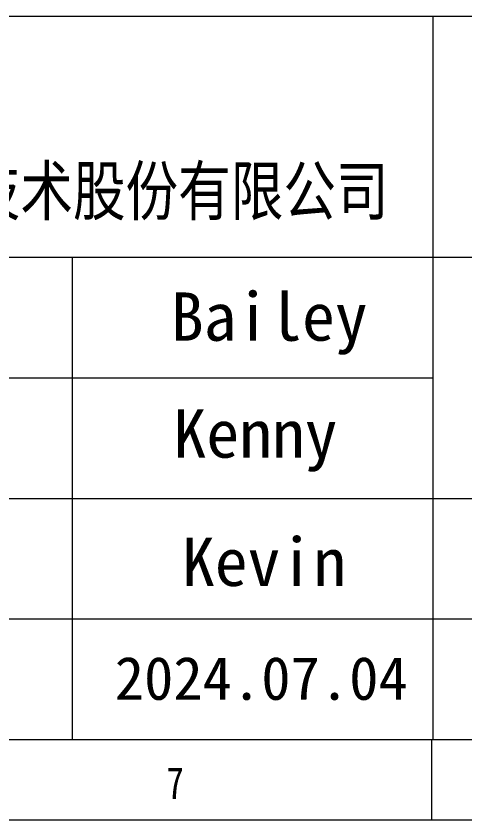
# Model space of a CAD drawing. Header units: millimetres. Extents: x 62 to 317, y 12 to 192.
# Drawn here: x 236.35 to 260.32, y 11.9 to 54.8 of the extents above; entities that cross this region are included whole.
import ezdxf

# ---------------------------------------------------------------- set-up
doc = ezdxf.new("R2010")
doc.units = ezdxf.units.MM
doc.layers.add('04 文字', color=1, linetype='Continuous')
doc.layers.add('07 图框', color=15, linetype='Continuous')
doc.styles.add('ST1', font='', dxfattribs={"width": 0.8})
doc.styles.get('ST1').set_extended_font_data('SimSun')

msp = doc.modelspace()

# ---------------------------------------------------------------- linework, layer by layer
at = {"lineweight": 0}
msp.add_line((196.769, 16.194), (312.591, 16.194), dxfattribs=at)
at = {"layer": '07 图框', "color": 7, "lineweight": 0}
for p, q in [((196.769, 54.801), (312.591, 54.801)), ((258.625, 16.194), (258.625, 54.801)), ((196.769, 41.932), (312.591, 41.932)), ((239.369, 16.194), (239.369, 41.932)), ((225.081, 35.498), (258.625, 35.498)), ((225.081, 29.063), (312.591, 29.063)), ((225.081, 22.629), (312.591, 22.629)), ((66.362, 16.194), (312.591, 16.194)), ((258.541, 16.194), (258.541, 11.904)), ((62.073, 11.904), (316.88, 11.904))]:
    msp.add_line(p, q, dxfattribs=at)

# ---------------------------------------------------------------- texts
at = {"layer": '04 文字', "color": 7, "lineweight": 0, "insert": (256.241, 43.892), "char_height": 2.57382, "width": 49.58333, "attachment_point": 9, "style": 'ST1'}
msp.add_mtext('\\pi2.336;上海移远通信技术股份有限公司  ', dxfattribs=at)
at = {"layer": '07 图框', "color": 7, "lineweight": 0, "attachment_point": 1, "style": 'ST1'}
for s, insert, char_height, width in [('{\\W1;Bailey}', (244.618, 40.052), 2.57382, 12.31204), ('{\\W1;Kevin}', (245.212, 26.962), 2.57382, 12.31204), ('\\pi0.93451;{\\W1;2024.07.04}', (240.687, 20.614), 2.3, 12.31204), ('7', (244.384, 14.732), 1.716, 3.53895)]:
    msp.add_mtext(s, dxfattribs=dict(at, insert=insert, char_height=char_height, width=width))
at = {"layer": '07 图框', "color": 7, "lineweight": 0, "insert": (244.759, 33.81), "char_height": 2.57382, "attachment_point": 1, "style": 'ST1'}
msp.add_mtext_dynamic_manual_height_columns('{\\W1;Kenny}', width=4.5626, gutter_width=10.724, heights=[0], dxfattribs=at)

doc.saveas('drawing.dxf')
